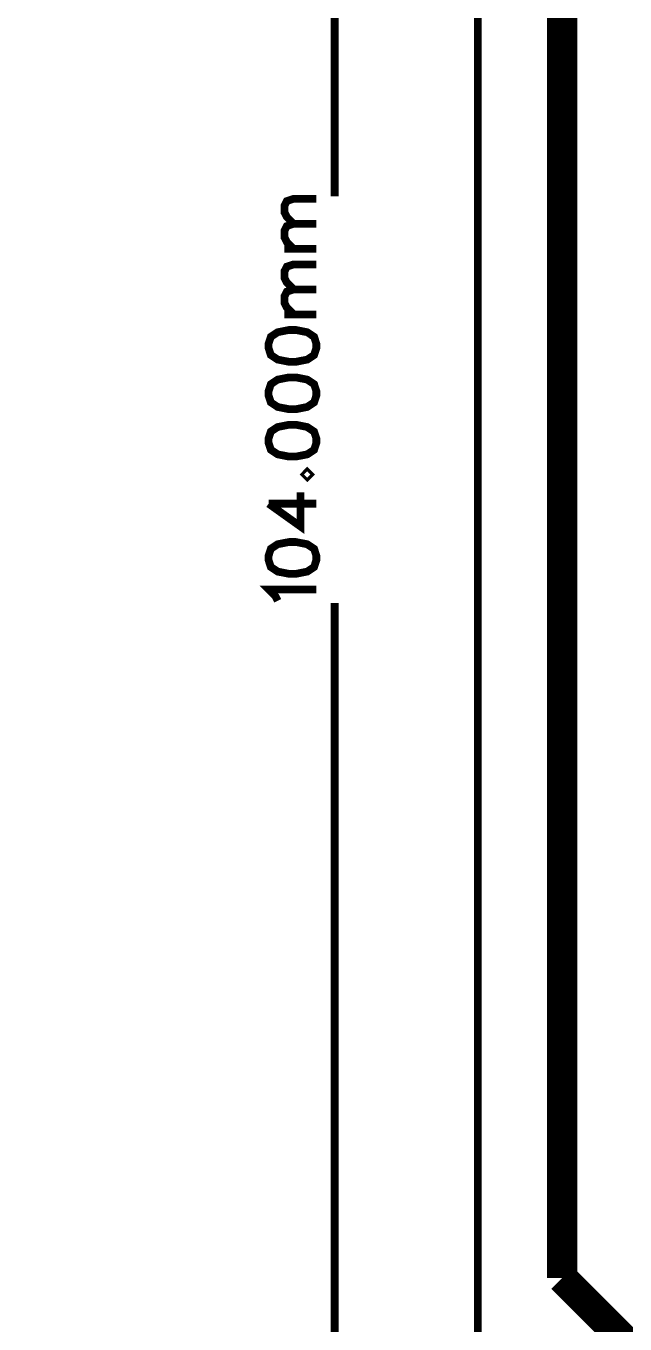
# Model space of a CAD drawing. Header units: millimetres. Extents: x 1 to 100, y -112 to 87.
# Drawn here: x 12.19 to 31.82, y -82.32 to -39.74 of the extents above; entities that cross this region are included whole.
import ezdxf

# ---------------------------------------------------------------- set-up
doc = ezdxf.new("R2010")
doc.units = ezdxf.units.MM
doc.header["$MEASUREMENT"] = 0
for name, color, linetype, true_color in [('Board-Outline-Layer', 7, 'Continuous', 0xff00ff), ('Bottom-Layer', 7, 'Continuous', 0x0000ff), ('Document-Layer', 7, 'Continuous', 0xffffff)]:
    doc.layers.add(name, color=color, linetype=linetype, true_color=true_color)

msp = doc.modelspace()

# ---------------------------------------------------------------- linework, layer by layer
at = {"layer": 'Board-Outline-Layer', "const_width": 0.254}
msp.add_lwpolyline([(27, -104), (27, 0), (85, 0), (85, -104)], close=True, dxfattribs=at)
at = {"layer": 'Bottom-Layer', "const_width": 0.00508}
msp.add_lwpolyline([(12.189, -111.995), (12.189, 14.055), (99.324, 14.055), (99.324, -111.995)], close=True, dxfattribs=at)
at = {"layer": 'Bottom-Layer', "const_width": 1}
for points in [[(29.759, -80.805), (29.759, -30.047)], [(33.518, -84.565), (29.759, -80.805)]]:
    msp.add_lwpolyline(points, dxfattribs=at)
at = {"layer": 'Document-Layer', "const_width": 0.254}
for points in [[(22.303, 0), (22.303, -45.331)], [(20.959, -46.228), (20.736, -46.004), (20.659, -45.855), (20.659, -45.631), (20.736, -45.481), (20.959, -45.408), (21.703, -45.408)], [(20.959, -47.048), (20.736, -46.825), (20.659, -46.675), (20.659, -46.451), (20.736, -46.302), (20.959, -46.228), (21.703, -46.228)], [(20.659, -47.048), (21.703, -47.048)], [(20.959, -48.379), (20.736, -48.156), (20.659, -48.006), (20.659, -47.782), (20.736, -47.633), (20.959, -47.559), (21.703, -47.559)], [(20.959, -49.2), (20.736, -48.976), (20.659, -48.826), (20.659, -48.603), (20.736, -48.453), (20.959, -48.379), (21.703, -48.379)], [(20.659, -49.2), (21.703, -49.2)], [(20.139, -55.408), (21.183, -56.154), (21.183, -55.034)], [(20.139, -55.408), (21.703, -55.408)], [(20.436, -58.593), (20.362, -58.443), (20.139, -58.219), (21.703, -58.219)], [(22.303, -58.669), (22.303, -104)]]:
    msp.add_lwpolyline(points, dxfattribs=at)
for points in [[(20.139, -50.307), (20.212, -50.531), (20.436, -50.681), (20.809, -50.754), (21.033, -50.754), (21.406, -50.681), (21.63, -50.531), (21.703, -50.307), (21.703, -50.157), (21.63, -49.934), (21.406, -49.784), (21.033, -49.71), (20.809, -49.71), (20.436, -49.784), (20.212, -49.934), (20.139, -50.157)], [(20.139, -51.862), (20.212, -52.085), (20.436, -52.235), (20.809, -52.309), (21.033, -52.309), (21.406, -52.235), (21.63, -52.085), (21.703, -51.862), (21.703, -51.712), (21.63, -51.488), (21.406, -51.338), (21.033, -51.265), (20.809, -51.265), (20.436, -51.338), (20.212, -51.488), (20.139, -51.712)], [(20.139, -53.416), (20.212, -53.64), (20.436, -53.79), (20.809, -53.863), (21.033, -53.863), (21.406, -53.79), (21.63, -53.64), (21.703, -53.416), (21.703, -53.266), (21.63, -53.043), (21.406, -52.893), (21.033, -52.819), (20.809, -52.819), (20.436, -52.893), (20.212, -53.043), (20.139, -53.266)], [(21.332, -54.45), (21.406, -54.524), (21.48, -54.45), (21.406, -54.374)], [(20.139, -57.262), (20.212, -57.485), (20.436, -57.635), (20.809, -57.709), (21.033, -57.709), (21.406, -57.635), (21.63, -57.485), (21.703, -57.262), (21.703, -57.112), (21.63, -56.888), (21.406, -56.738), (21.033, -56.665), (20.809, -56.665), (20.436, -56.738), (20.212, -56.888), (20.139, -57.112)]]:
    msp.add_lwpolyline(points, close=True, dxfattribs=at)

doc.saveas('drawing.dxf')
